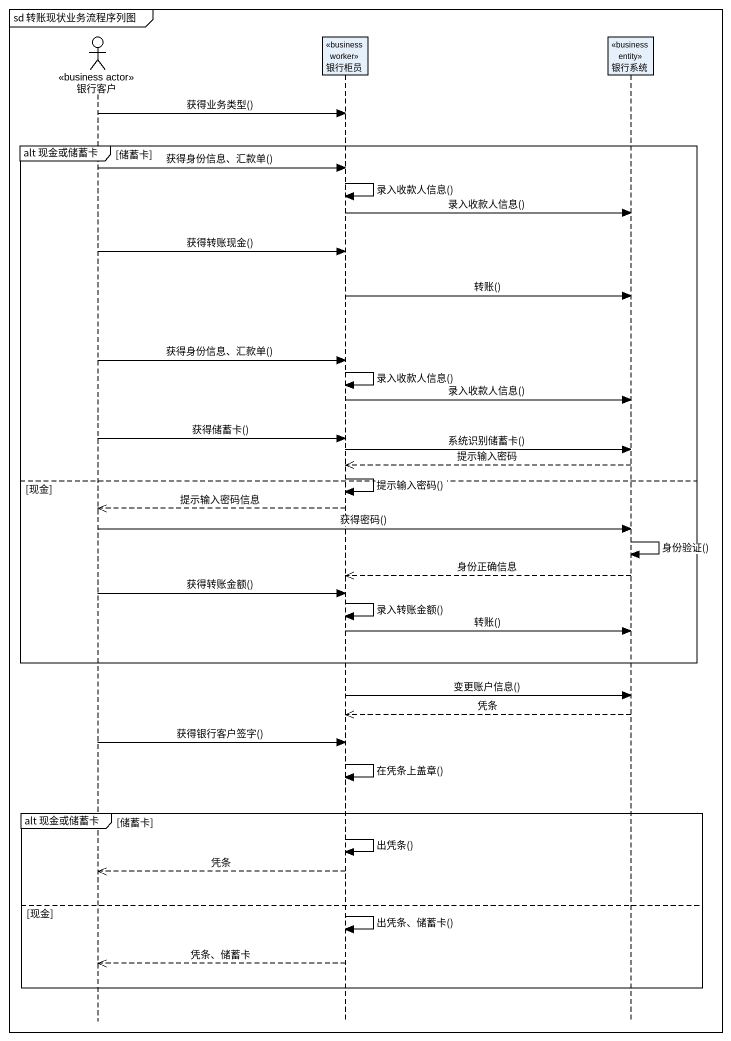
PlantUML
@startuml
mainframe sd 转账现状业务流程序列图
hide footbox
actor 银行客户 <<business actor>>
participant 银行柜员 <<business worker>>
participant 银行系统 <<business entity>>

银行客户 -> 银行柜员 : 获得业务类型()
group alt 现金或储蓄卡 [储蓄卡]
  银行客户 -> 银行柜员 : 获得身份信息、汇款单()
  银行柜员 -> 银行柜员 : 录入收款人信息()
  银行柜员 -> 银行系统 : 录入收款人信息()
  银行客户 -> 银行柜员 : 获得转账现金()
  银行柜员 -> 银行系统 : 转账()
  银行客户 -> 银行柜员 : 获得身份信息、汇款单()
  银行柜员 -> 银行柜员 : 录入收款人信息()
  银行柜员 -> 银行系统 : 录入收款人信息()
  银行客户 -> 银行柜员 : 获得储蓄卡()
  银行柜员 -> 银行系统 : 系统识别储蓄卡()
  银行系统 -->> 银行柜员 : 提示输入密码
  银行柜员 -> 银行柜员 : 提示输入密码()
else 现金
  银行柜员 -->> 银行客户 : 提示输入密码信息
  银行客户 -> 银行系统 : 获得密码()
  银行系统 -> 银行系统 : 身份验证()
  银行系统 -->> 银行柜员 : 身份正确信息
  银行客户 -> 银行柜员 : 获得转账金额()
  银行柜员 -> 银行柜员 : 录入转账金额()
  银行柜员 -> 银行系统 : 转账()
end
银行柜员 -> 银行系统 : 变更账户信息()
银行系统 -->> 银行柜员 : 凭条
银行客户 -> 银行柜员 : 获得银行客户签字()
银行柜员 -> 银行柜员 : 在凭条上盖章()
group alt 现金或储蓄卡 [储蓄卡]
  银行柜员 -> 银行柜员 : 出凭条()
  银行柜员 -->> 银行客户 : 凭条
else 现金
  银行柜员 -> 银行柜员 : 出凭条、储蓄卡()
  银行柜员 -->> 银行客户 : 凭条、储蓄卡
end
@enduml
